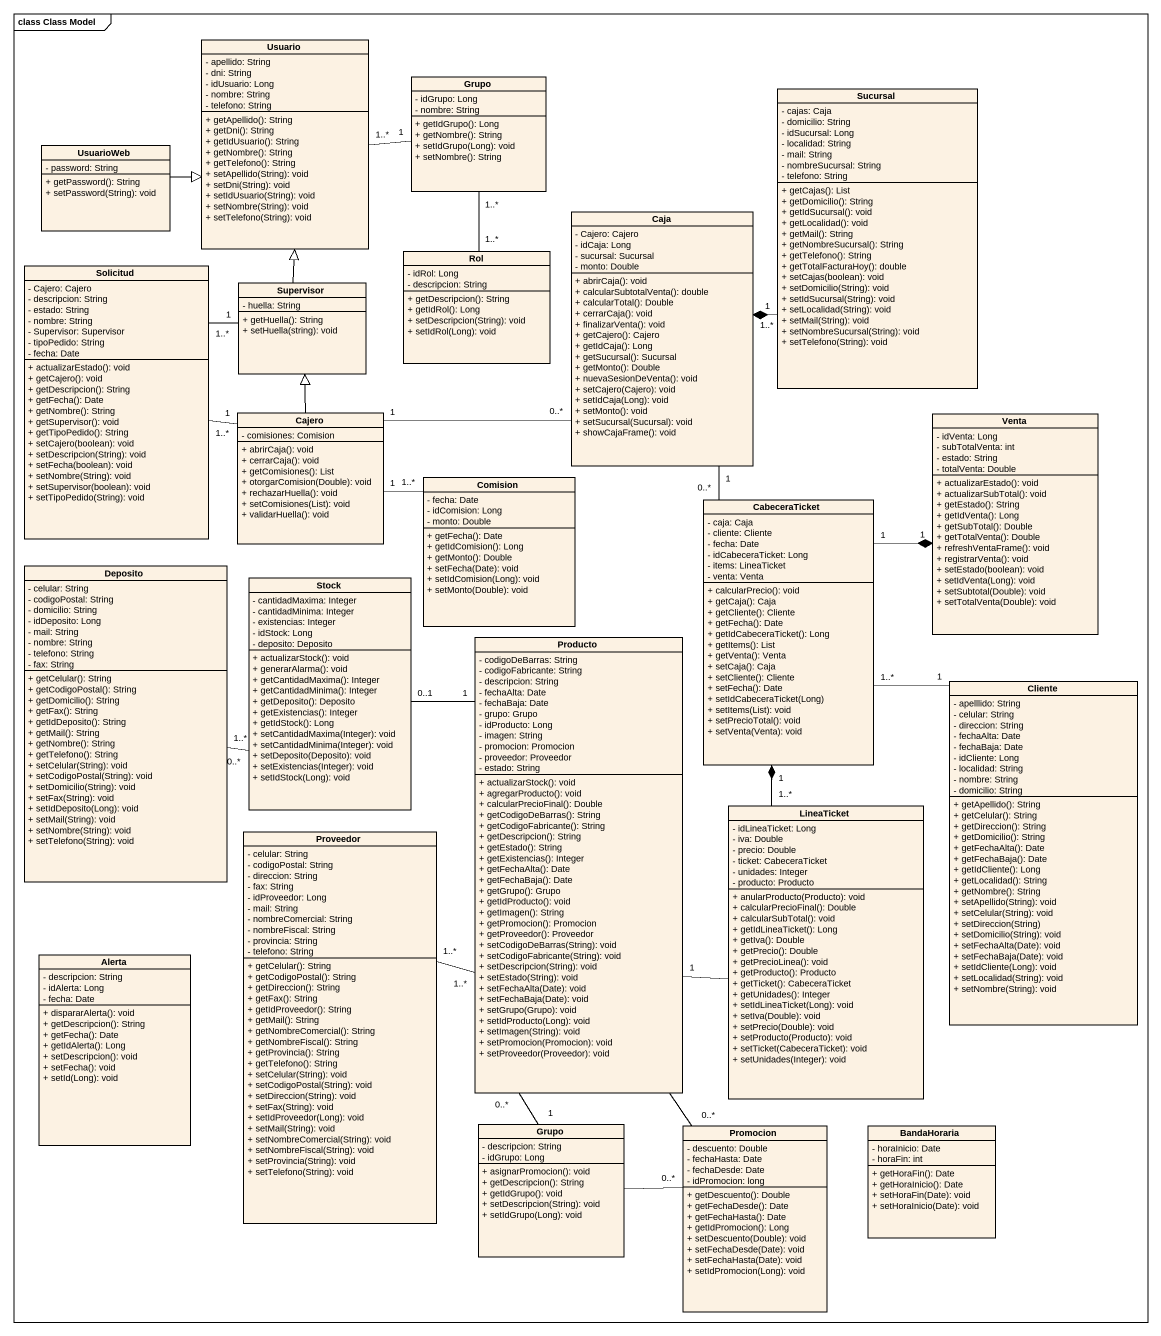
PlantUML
@startuml
mainframe class Class Model
hide circle
hide empty members
skinparam classAttributeIconSize 0
class Usuario {
  - apellido: String
  - dni: String
  - idUsuario: Long
  - nombre: String
  - telefono: String
  + getApellido(): String
  + getDni(): String
  + getIdUsuario(): String
  + getNombre(): String
  + getTelefono(): String
  + setApellido(String): void
  + setDni(String): void
  + setIdUsuario(String): void
  + setNombre(String): void
  + setTelefono(String): void
}
class Grupo {
  - idGrupo: Long
  - nombre: String
  + getIdGrupo(): Long
  + getNombre(): String
  + setIdGrupo(Long): void
  + setNombre(): String
}
class Sucursal {
  - cajas: Caja
  - domicilio: String
  - idSucursal: Long
  - localidad: String
  - mail: String
  - nombreSucursal: String
  - telefono: String
  + getCajas(): List
  + getDomicilio(): String
  + getIdSucursal(): void
  + getLocalidad(): void
  + getMail(): String
  + getNombreSucursal(): String
  + getTelefono(): String
  + getTotalFacturaHoy(): double
  + setCajas(boolean): void
  + setDomicilio(String): void
  + setIdSucursal(String): void
  + setLocalidad(String): void
  + setMail(String): void
  + setNombreSucursal(String): void
  + setTelefono(String): void
}
class UsuarioWeb {
  - password: String
  + getPassword(): String
  + setPassword(String): void
}
class Caja {
  - Cajero: Cajero
  - idCaja: Long
  - sucursal: Sucursal
  - monto: Double
  + abrirCaja(): void
  + calcularSubtotalVenta(): double
  + calcularTotal(): Double
  + cerrarCaja(): void
  + finalizarVenta(): void
  + getCajero(): Cajero
  + getIdCaja(): Long
  + getSucursal(): Sucursal
  + getMonto(): Double
  + nuevaSesionDeVenta(): void
  + setCajero(Cajero): void
  + setIdCaja(Long): void
  + setMonto(): void
  + setSucursal(Sucursal): void
  + showCajaFrame(): void
}
class Solicitud {
  - Cajero: Cajero
  - descripcion: String
  - estado: String
  - nombre: String
  - Supervisor: Supervisor
  - tipoPedido: String
  - fecha: Date
  + actualizarEstado(): void
  + getCajero(): void
  + getDescripcion(): String
  + getFecha(): Date
  + getNombre(): String
  + getSupervisor(): void
  + getTipoPedido(): String
  + setCajero(boolean): void
  + setDescripcion(String): void
  + setFecha(boolean): void
  + setNombre(String): void
  + setSupervisor(boolean): void
  + setTipoPedido(String): void
}
class Rol {
  - idRol: Long
  - descripcion: String
  + getDescripcion(): String
  + getIdRol(): Long
  + setDescripcion(String): void
  + setIdRol(Long): void
}
class Supervisor {
  - huella: String
  + getHuella(): String
  + setHuella(string): void
}
class Cajero {
  - comisiones: Comision
  + abrirCaja(): void
  + cerrarCaja(): void
  + getComisiones(): List
  + otorgarComision(Double): void
  + rechazarHuella(): void
  + setComisiones(List): void
  + validarHuella(): void
}
class Venta {
  - idVenta: Long
  - subTotalVenta: int
  - estado: String
  - totalVenta: Double
  + actualizarEstado(): void
  + actualizarSubTotal(): void
  + getEstado(): String
  + getIdVenta(): Long
  + getSubTotal(): Double
  + getTotalVenta(): Double
  + refreshVentaFrame(): void
  + registrarVenta(): void
  + setEstado(boolean): void
  + setIdVenta(Long): void
  + setSubtotal(Double): void
  + setTotalVenta(Double): void
}
class Comision {
  - fecha: Date
  - idComision: Long
  - monto: Double
  + getFecha(): Date
  + getIdComision(): Long
  + getMonto(): Double
  + setFecha(Date): void
  + setIdComision(Long): void
  + setMonto(Double): void
}
class CabeceraTicket {
  - caja: Caja
  - cliente: Cliente
  - fecha: Date
  - idCabeceraTicket: Long
  - items: LineaTicket
  - venta: Venta
  + calcularPrecio(): void
  + getCaja(): Caja
  + getCliente(): Cliente
  + getFecha(): Date
  + getIdCabeceraTicket(): Long
  + getItems(): List
  + getVenta(): Venta
  + setCaja(): Caja
  + setCliente(): Cliente
  + setFecha(): Date
  + setIdCabeceraTicket(Long)
  + setItems(List): void
  + setPrecioTotal(): void
  + setVenta(Venta): void
}
class Deposito {
  - celular: String
  - codigoPostal: String
  - domicilio: String
  - idDeposito: Long
  - mail: String
  - nombre: String
  - telefono: String
  - fax: String
  + getCelular(): String
  + getCodigoPostal(): String
  + getDomicilio(): String
  + getFax(): String
  + getIdDeposito(): String
  + getMail(): String
  + getNombre(): String
  + getTelefono(): String
  + setCelular(String): void
  + setCodigoPostal(String): void
  + setDomicilio(String): void
  + setFax(String): void
  + setIdDeposito(Long): void
  + setMail(String): void
  + setNombre(String): void
  + setTelefono(String): void
}
class Stock {
  - cantidadMaxima: Integer
  - cantidadMinima: Integer
  - existencias: Integer
  - idStock: Long
  - deposito: Deposito
  + actualizarStock(): void
  + generarAlarma(): void
  + getCantidadMaxima(): Integer
  + getCantidadMinima(): Integer
  + getDeposito(): Deposito
  + getExistencias(): Integer
  + getIdStock(): Long
  + setCantidadMaxima(Integer): void
  + setCantidadMinima(Integer): void
  + setDeposito(Deposito): void
  + setExistencias(Integer): void
  + setIdStock(Long): void
}
class Producto {
  - codigoDeBarras: String
  - codigoFabricante: String
  - descripcion: String
  - fechaAlta: Date
  - fechaBaja: Date
  - grupo: Grupo
  - idProducto: Long
  - imagen: String
  - promocion: Promocion
  - proveedor: Proveedor
  - estado: String
  + actualizarStock(): void
  + agregarProducto(): void
  + calcularPrecioFinal(): Double
  + getCodigoDeBarras(): String
  + getCodigoFabricante(): String
  + getDescripcion(): String
  + getEstado(): String
  + getExistencias(): Integer
  + getFechaAlta(): Date
  + getFechaBaja(): Date
  + getGrupo(): Grupo
  + getIdProducto(): void
  + getImagen(): String
  + getPromocion(): Promocion
  + getProveedor(): Proveedor
  + setCodigoDeBarras(String): void
  + setCodigoFabricante(String): void
  + setDescripcion(String): void
  + setEstado(String): void
  + setFechaAlta(Date): void
  + setFechaBaja(Date): void
  + setGrupo(Grupo): void
  + setIdProducto(Long): void
  + setImagen(String): void
  + setPromocion(Promocion): void
  + setProveedor(Proveedor): void
}
class Cliente {
  - apelllido: String
  - celular: String
  - direccion: String
  - fechaAlta: Date
  - fechaBaja: Date
  - idCliente: Long
  - localidad: String
  - nombre: String
  - domicilio: String
  + getApellido(): String
  + getCelular(): String
  + getDireccion(): String
  + getDomicilio(): String
  + getFechaAlta(): Date
  + getFechaBaja(): Date
  + getIdCliente(): Long
  + getLocalidad(): String
  + getNombre(): String
  + setApellido(String): void
  + setCelular(String): void
  + setDireccion(String)
  + setDomicilio(String): void
  + setFechaAlta(Date): void
  + setFechaBaja(Date): void
  + setIdCliente(Long): void
  + setLocalidad(String): void
  + setNombre(String): void
}
class LineaTicket {
  - idLineaTicket: Long
  - iva: Double
  - precio: Double
  - ticket: CabeceraTicket
  - unidades: Integer
  - producto: Producto
  + anularProducto(Producto): void
  + calcularPrecioFinal(): Double
  + calcularSubTotal(): void
  + getIdLineaTicket(): Long
  + getIva(): Double
  + getPrecio(): Double
  + getPrecioLinea(): void
  + getProducto(): Producto
  + getTicket(): CabeceraTicket
  + getUnidades(): Integer
  + setIdLineaTicket(Long): void
  + setIva(Double): void
  + setPrecio(Double): void
  + setProducto(Producto): void
  + setTicket(CabeceraTicket): void
  + setUnidades(Integer): void
}
class Proveedor {
  - celular: String
  - codigoPostal: String
  - direccion: String
  - fax: String
  - idProveedor: Long
  - mail: String
  - nombreComercial: String
  - nombreFiscal: String
  - provincia: String
  - telefono: String
  + getCelular(): String
  + getCodigoPostal(): String
  + getDireccion(): String
  + getFax(): String
  + getIdProveedor(): String
  + getMail(): String
  + getNombreComercial(): String
  + getNombreFiscal(): String
  + getProvincia(): String
  + getTelefono(): String
  + setCelular(String): void
  + setCodigoPostal(String): void
  + setDireccion(String): void
  + setFax(String): void
  + setIdProveedor(Long): void
  + setMail(String): void
  + setNombreComercial(String): void
  + setNombreFiscal(String): void
  + setProvincia(String): void
  + setTelefono(String): void
}
class Alerta {
  - descripcion: String
  - idAlerta: Long
  - fecha: Date
  + dispararAlerta(): void
  + getDescripcion(): String
  + getFecha(): Date
  + getIdAlerta(): Long
  + setDescripcion(): void
  + setFecha(): void
  + setId(Long): void
}
class "Grupo" as Grupo_2 {
  - descripcion: String
  - idGrupo: Long
  + asignarPromocion(): void
  + getDescripcion(): String
  + getIdGrupo(): void
  + setDescripcion(String): void
  + setIdGrupo(Long): void
}
class Promocion {
  - descuento: Double
  - fechaHasta: Date
  - fechaDesde: Date
  - idPromocion: long
  + getDescuento(): Double
  + getFechaDesde(): Date
  + getFechaHasta(): Date
  + getIdPromocion(): Long
  + setDescuento(Double): void
  + setFechaDesde(Date): void
  + setFechaHasta(Date): void
  + setIdPromocion(Long): void
}
class BandaHoraria {
  - horaInicio: Date
  - horaFin: int
  + getHoraFin(): Date
  + getHoraInicio(): Date
  + setHoraFin(Date): void
  + setHoraInicio(Date): void
}
Grupo "1" -left- "1..*" Usuario
Grupo "1..*" -- "1..*" Rol
Sucursal "1" -left-* "1..*" Caja
UsuarioWeb -right-|> Usuario
Caja "1" -- "0..*" CabeceraTicket
Supervisor -up-|> Usuario
Supervisor "1" -left- "1..*" Solicitud
Cajero "1" -right- "0..*" Caja
Cajero "1" -left- "1..*" Solicitud
Cajero -up-|> Supervisor
Comision "1..*" -left- "1" Cajero
CabeceraTicket "1" -right-* "1" Venta
Stock "0..*" -left- "1..*" Deposito
Producto "1" -up- "0..1" Stock
Cliente "1" -up- "1..*" CabeceraTicket
LineaTicket "1..*" -up-* "1" CabeceraTicket
LineaTicket -left- "1" Producto
Proveedor "1..*" -up- "1..*" Producto
Grupo_2 "1" -up- "0..*" Producto
Grupo_2 -right- "0..*" Promocion
Promocion "0..*" -up- Producto
@enduml
